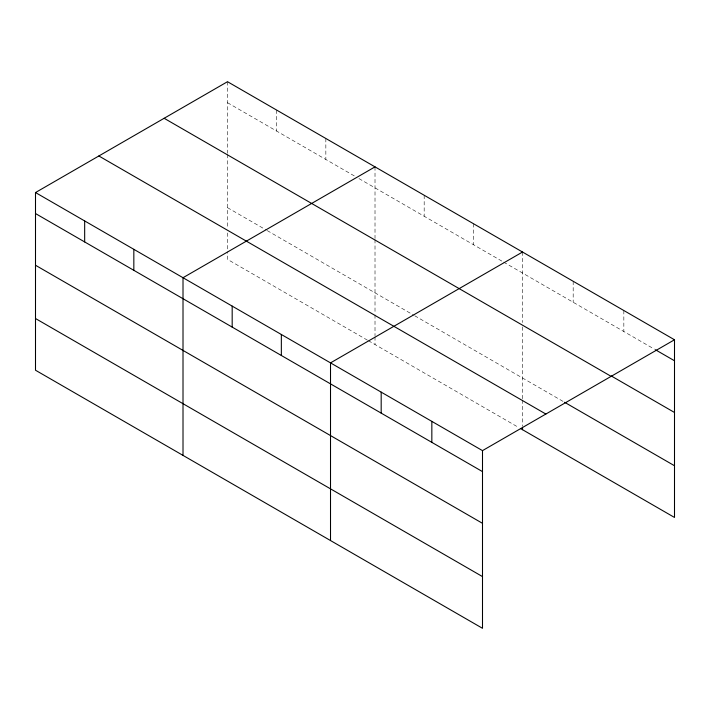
<?xml version="1.0" encoding="UTF-8"?>
<svg xmlns="http://www.w3.org/2000/svg" width="710" height="710" viewBox="0 0 710 710"><rect width="100%" height="100%" fill="white"/><g stroke="black" fill="none" stroke-linecap="round" stroke-linejoin="round"><path stroke-width="0.53" stroke-dasharray="3.55 2.66" d="M227.502 102.701L355.151 176.399M358.94 178.583L502.662 261.564M503.612 262.105L654.425 349.178M227.502 207.666L266.268 230.049M267.217 230.599L413.779 315.213M414.729 315.764L563.625 401.727M367.452 340.17L227.502 259.372L227.502 251.677M368.392 340.711L518.735 427.518M623.841 310.527L623.841 331.517M573.183 281.275L573.183 302.274M522.524 252.032L522.524 322.526M522.524 326.902L522.524 398.896M522.524 399.996L522.524 426.399M473.348 223.641L473.348 244.639M424.181 195.259L424.181 216.248M375.013 166.868L375.013 238.462M375.013 239.563L375.013 313.731M375.013 314.832L375.013 335.732M375.013 336.833L375.013 344.536M325.846 138.477L325.846 159.475M276.669 110.094L276.669 131.084M227.502 81.703L227.502 153.298M227.502 154.398L227.502 228.576M227.502 232.969L227.502 250.577"/><path stroke-width="1.06" d="M482.498 523.323L482.498 450.628L35.5 192.552L35.5 370.23L482.498 628.297L482.498 523.323L35.5 265.256M520.634 428.609L674.5 517.448L674.5 339.77L227.502 81.703L35.5 192.552M375.013 166.868L183.011 277.716L183.011 455.385M522.524 252.032L330.514 362.881L330.514 540.55M482.498 450.628L674.5 339.77M655.383 349.728L674.5 360.769M611.416 376.052L674.5 412.474M164.143 118.286L611.141 376.353M564.574 402.277L674.5 465.742M98.859 155.978L545.857 414.045M35.5 213.55L482.498 471.617M35.5 318.524L482.498 576.591M522.524 427.5L522.524 429.701M431.84 421.376L431.84 442.374M381.181 392.133L381.181 413.122M281.346 334.499L281.346 355.488M232.179 306.108L232.179 327.097M133.835 249.334L133.835 270.324M84.668 220.943L84.668 241.933"/></g></svg>
